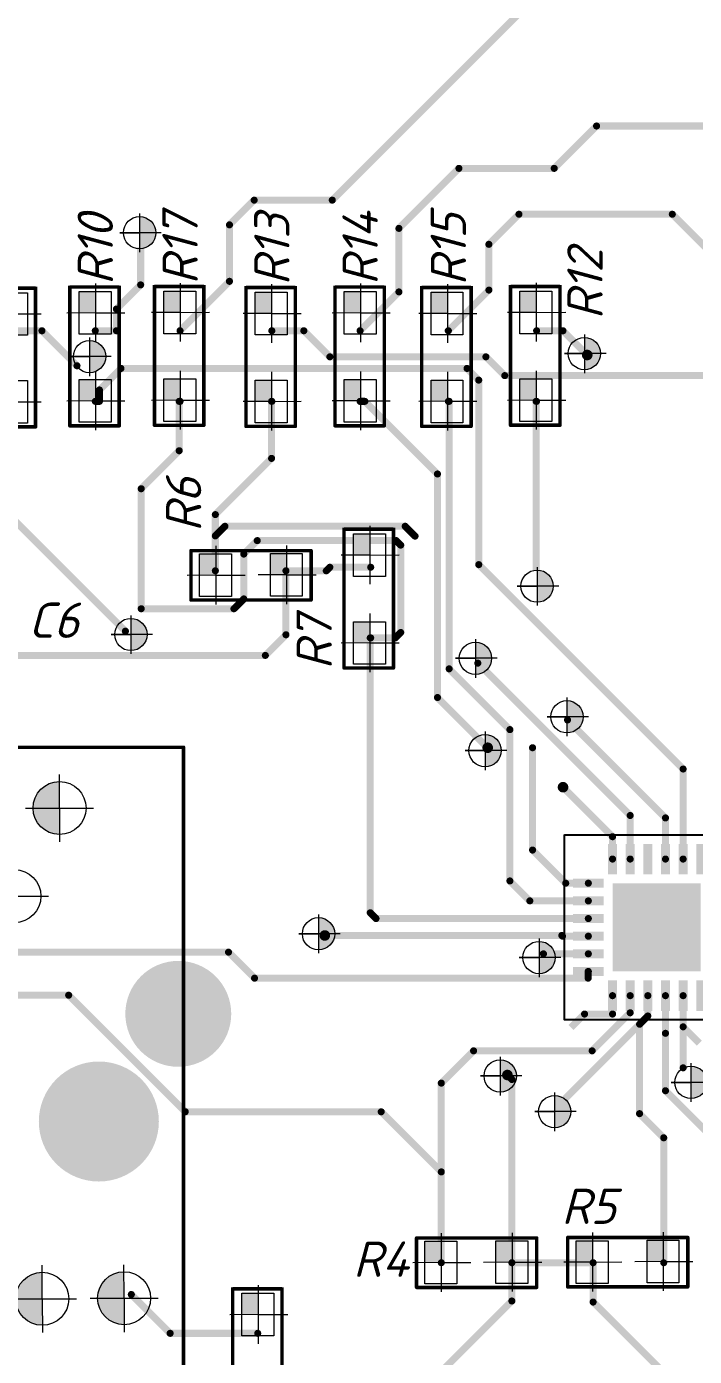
# Model space of a CAD drawing. Header units: millimetres. Extents: x 143 to 740, y 82 to 502.
# Drawn here: x 274.9 to 312.7, y 311 to 386.3 of the extents above; entities that cross this region are included whole.
import ezdxf

# ---------------------------------------------------------------- set-up
doc = ezdxf.new("R2010")
doc.units = ezdxf.units.MM
doc.header["$LTSCALE"] = 0.5
doc.layers.get('0').update_dxf_attribs({"lineweight": 60})
doc.layers.add('СПЛТОНК', color=7, linetype='Continuous', lineweight=20)
doc.styles.get("Standard").update_dxf_attribs({"font": 'isocpeui.ttf', "width": 0.9})

# ---------------------------------------------------------------- blocks, each defined once
blk = doc.blocks.new('CON__HR911105A_4')
at = {"lineweight": 0}
h = blk.add_hatch(color=256, dxfattribs=at)
h.dxf.hatch_style = 1
h.paths.add_polyline_path([(-0.715, 4.255, 0.414214), (0.035, 5.005), (-0.715, 5.005)])
h.paths.add_polyline_path([(-0.715, 5.005), (0.035, 5.005, 0.414214), (-0.715, 5.755)])
h = blk.add_hatch(color=256, dxfattribs=at)
h.dxf.hatch_style = 1
h.paths.add_polyline_path([(1.602, 4.27, 0.414214), (2.352, 5.02), (1.602, 5.02)])
h.paths.add_polyline_path([(1.602, 5.02), (2.352, 5.02, 0.414214), (1.602, 5.77)])
h = blk.add_hatch(color=256, dxfattribs=at)
h.dxf.hatch_style = 1
h.paths.add_polyline_path([(9.923, 4.241, 0.414214), (10.673, 4.991), (9.923, 4.991)])
h.paths.add_polyline_path([(9.923, 4.991), (10.673, 4.991, 0.414214), (9.923, 5.741)])
h = blk.add_hatch(color=256, dxfattribs=at)
h.dxf.hatch_style = 1
h.paths.add_polyline_path([(12.298, 4.241, 0.414214), (13.048, 4.991), (12.298, 4.991)])
h.paths.add_polyline_path([(12.298, 4.991), (13.048, 4.991, 0.414214), (12.298, 5.741)])
h = blk.add_hatch(color=256, dxfattribs=at)
h.dxf.hatch_style = 1
h.paths.add_polyline_path([(2.391, -7.133, 0.414214), (3.141, -6.383), (2.391, -6.383)])
h.paths.add_polyline_path([(2.391, -6.383), (3.141, -6.383, 0.414214), (2.391, -5.633)])
h = blk.add_hatch(color=256, dxfattribs=at)
h.dxf.hatch_style = 1
h.paths.add_polyline_path([(5.091, -7.149, 0.414214), (5.841, -6.399), (5.091, -6.399)])
h.paths.add_polyline_path([(5.091, -6.399), (5.841, -6.399, 0.414214), (5.091, -5.649)])
h = blk.add_hatch(color=256, dxfattribs=at)
h.dxf.hatch_style = 1
h.paths.add_polyline_path([(7.763, -7.133, 0.414214), (8.513, -6.383), (7.763, -6.383)])
h.paths.add_polyline_path([(7.763, -6.383), (8.513, -6.383, 0.414214), (7.763, -5.633)])
h = blk.add_hatch(color=256, dxfattribs=at)
h.dxf.hatch_style = 1
h.paths.add_polyline_path([(10.536, -7.133, 0.414214), (11.286, -6.383), (10.536, -6.383)])
h.paths.add_polyline_path([(10.536, -6.383), (11.286, -6.383, 0.414214), (10.536, -5.633)])
h = blk.add_hatch(color=256, dxfattribs=at)
h.dxf.hatch_style = 1
h.paths.add_polyline_path([(1.113, -9.63, 0.414214), (1.863, -8.88), (1.113, -8.88)])
h.paths.add_polyline_path([(1.113, -8.88), (1.863, -8.88, 0.414214), (1.113, -8.13)])
h = blk.add_hatch(color=256, dxfattribs=at)
h.dxf.hatch_style = 1
h.paths.add_polyline_path([(3.799, -9.63, 0.414214), (4.549, -8.88), (3.799, -8.88)])
h.paths.add_polyline_path([(3.799, -8.88), (4.549, -8.88, 0.414214), (3.799, -8.13)])
h = blk.add_hatch(color=256, dxfattribs=at)
h.dxf.hatch_style = 1
h.paths.add_polyline_path([(6.354, -9.63, 0.414214), (7.104, -8.88), (6.354, -8.88)])
h.paths.add_polyline_path([(6.354, -8.88), (7.104, -8.88, 0.414214), (6.354, -8.13)])
h = blk.add_hatch(color=256, dxfattribs=at)
h.dxf.hatch_style = 1
h.paths.add_polyline_path([(8.895, -9.63, 0.414214), (9.645, -8.88), (8.895, -8.88)])
h.paths.add_polyline_path([(8.895, -8.88), (9.645, -8.88, 0.414214), (8.895, -8.13)])
for p, q in [((-0.715, 5.005), (-0.718, 5.965)), ((1.602, 5.02), (1.6, 5.979)), ((9.923, 4.991), (9.921, 5.95)), ((12.298, 4.991), (12.296, 5.95)), ((0.246, 5.005), (-1.681, 5.005)), ((-0.715, 5.005), (-0.711, 4.058)), ((2.563, 5.02), (0.636, 5.02)), ((1.602, 5.02), (1.606, 4.072)), ((10.884, 4.991), (8.958, 4.991)), ((9.923, 4.991), (9.928, 4.043)), ((13.26, 4.991), (11.333, 4.991)), ((12.298, 4.991), (12.303, 4.043)), ((2.391, -6.383), (2.389, -5.423)), ((5.091, -6.399), (5.089, -5.44)), ((7.763, -6.383), (7.761, -5.423)), ((10.536, -6.383), (10.534, -5.423)), ((3.353, -6.383), (1.426, -6.383)), ((2.391, -6.383), (2.396, -7.331)), ((6.053, -6.399), (4.126, -6.399)), ((5.091, -6.399), (5.096, -7.347)), ((8.724, -6.383), (6.798, -6.383)), ((7.763, -6.383), (7.768, -7.331)), ((11.497, -6.383), (9.571, -6.383)), ((10.536, -6.383), (10.541, -7.331)), ((1.113, -8.88), (1.111, -7.92)), ((3.799, -8.88), (3.797, -7.92)), ((6.354, -8.88), (6.352, -7.92)), ((8.895, -8.88), (8.893, -7.92)), ((2.075, -8.88), (0.148, -8.88)), ((1.113, -8.88), (1.118, -9.827)), ((4.76, -8.88), (2.834, -8.88)), ((3.799, -8.88), (3.804, -9.827)), ((7.316, -8.88), (5.389, -8.88)), ((6.354, -8.88), (6.359, -9.827)), ((9.856, -8.88), (7.93, -8.88)), ((8.895, -8.88), (8.9, -9.827))]:
    blk.add_line(p, q, dxfattribs=at)
at = {"const_width": 0.1}
for points in [[(13.8, 10.9), (-2.4, 10.9)], [(-2.4, 10.9), (-2.4, -1)], [(13.8, 10.9), (13.8, -10.6)], [(-2.4, -1), (-2.4, -10.6)], [(13.8, -10.6), (-2.4, -10.6)]]:
    blk.add_lwpolyline(points, dxfattribs=at)
for points, const_width in [([(-2.425, 10.9, 1), (-2.375, 10.9, 1)], 0.05), ([(-2.425, 10.9, 1), (-2.375, 10.9, 1)], 0.05), ([(13.775, 10.9, 1), (13.825, 10.9, 1)], 0.05), ([(13.775, 10.9, 1), (13.825, 10.9, 1)], 0.05), ([(-0.85, 0, 1), (0.85, 0, 1)], 1.7), ([(10.58, 0, 1), (12.28, 0, 1)], 1.7), ([(-2.425, -1, 1), (-2.375, -1, 1)], 0.05), ([(-2.425, -1, 1), (-2.375, -1, 1)], 0.05), ([(-3, -3.05, 1), (-1.5, -3.05, 1)], 1.5), ([(-3, -3.05, 1), (-1.5, -3.05, 1)], 1.5), ([(-3, -3.05, 1), (-1.5, -3.05, 1)], 1.5), ([(12.93, -3.05, 1), (14.43, -3.05, 1)], 1.5), ([(12.93, -3.05, 1), (14.43, -3.05, 1)], 1.5), ([(12.93, -3.05, 1), (14.43, -3.05, 1)], 1.5), ([(-2.7, -3.05, 1), (-1.8, -3.05, 1)], 0.9), ([(13.23, -3.05, 1), (14.13, -3.05, 1)], 0.9), ([(-2.425, -10.6, 1), (-2.375, -10.6, 1)], 0.05), ([(-2.425, -10.6, 1), (-2.375, -10.6, 1)], 0.05), ([(13.775, -10.6, 1), (13.825, -10.6, 1)], 0.05), ([(13.775, -10.6, 1), (13.825, -10.6, 1)], 0.05)]:
    blk.add_lwpolyline(points, format="xyb", close=True, dxfattribs=dict(const_width=const_width))
at = {"lineweight": 0}
for centre in [(-0.715, 5.005), (1.602, 5.02), (9.923, 4.991), (12.298, 4.991), (2.391, -6.383), (5.091, -6.399), (7.763, -6.383), (10.536, -6.383), (1.113, -8.88), (3.799, -8.88), (6.354, -8.88), (8.895, -8.88)]:
    blk.add_circle(centre, 0.75, dxfattribs=at)
blk = doc.blocks.new('CH0805R_41')
at = {"lineweight": 0}
h = blk.add_hatch(color=256, dxfattribs=at)
h.dxf.hatch_style = 1
h.paths.add_polyline_path([(-0.991, 0.607), (-1.462, 0.607), (-1.462, 0.001), (-0.991, 0.003)])
h = blk.add_hatch(color=256, dxfattribs=at)
h.dxf.hatch_style = 1
h.paths.add_polyline_path([(1.017, 0.619), (0.546, 0.619), (0.546, 0.013), (1.017, 0.015)])
for p, q in [((-0.991, -0.826), (-0.991, 0.836)), ((1.017, -0.814), (1.017, 0.848)), ((-0.991, 0.003), (-1.808, -0.001)), ((-0.991, 0.003), (-0.163, 0.005)), ((1.017, 0.015), (0.2, 0.011)), ((1.017, 0.015), (1.845, 0.017))]:
    blk.add_line(p, q, dxfattribs=at)
at = {"const_width": 0.1}
for points in [[(-1.7, 0.7), (1.7, 0.7)], [(-1.7, -0.7), (-1.7, 0.7)], [(1.7, -0.7), (1.7, 0.7)], [(-1.7, -0.7), (1.7, -0.7)]]:
    blk.add_lwpolyline(points, dxfattribs=at)
at = {"const_width": 0.05}
for points in [[(-1.725, 0.7, 1), (-1.675, 0.7, 1)], [(-1.725, 0.7, 1), (-1.675, 0.7, 1)], [(1.675, 0.7, 1), (1.725, 0.7, 1)], [(1.675, 0.7, 1), (1.725, 0.7, 1)], [(-1.725, -0.7, 1), (-1.675, -0.7, 1)], [(-1.725, -0.7, 1), (-1.675, -0.7, 1)], [(1.675, -0.7, 1), (1.725, -0.7, 1)], [(1.675, -0.7, 1), (1.725, -0.7, 1)]]:
    blk.add_lwpolyline(points, format="xyb", close=True, dxfattribs=at)
at = {"lineweight": 0}
for points in [[(-1.462, -0.601), (-1.462, 0.607), (-0.556, 0.607), (-0.556, -0.601)], [(0.546, -0.589), (0.546, 0.619), (1.452, 0.619), (1.452, -0.589)]]:
    blk.add_lwpolyline(points, close=True, dxfattribs=at)
blk = doc.blocks.new('_QFN50P400X400X100_25N_____________49')
at = {"const_width": 0.05}
for points in [[(-2.615, 2.615), (-2.615, -2.615)], [(2.615, 2.615), (-2.615, 2.615)], [(2.615, 2.615), (2.615, -2.615)], [(2.615, -2.615), (-2.615, -2.615)]]:
    blk.add_lwpolyline(points, dxfattribs=at)
at = {"const_width": 0.025}
for points in [[(-2.628, 2.615, 1), (-2.603, 2.615, 1)], [(-2.628, 2.615, 1), (-2.603, 2.615, 1)], [(2.603, 2.615, 1), (2.628, 2.615, 1)], [(2.603, 2.615, 1), (2.628, 2.615, 1)], [(-2.628, -2.615, 1), (-2.603, -2.615, 1)], [(-2.628, -2.615, 1), (-2.603, -2.615, 1)], [(2.603, -2.615, 1), (2.628, -2.615, 1)], [(2.603, -2.615, 1), (2.628, -2.615, 1)]]:
    blk.add_lwpolyline(points, format="xyb", close=True, dxfattribs=at)
for points in [[(-1.12, 1.505), (-1.12, 2.365), (-1.38, 1.505), (-1.38, 2.365)], [(-0.62, 1.505), (-0.62, 2.365), (-0.88, 1.505), (-0.88, 2.365)], [(-0.12, 1.505), (-0.12, 2.365), (-0.38, 1.505), (-0.38, 2.365)], [(0.38, 1.505), (0.38, 2.365), (0.12, 1.505), (0.12, 2.365)], [(0.88, 1.505), (0.88, 2.365), (0.62, 1.505), (0.62, 2.365)], [(1.38, 1.505), (1.38, 2.365), (1.12, 1.505), (1.12, 2.365)], [(-2.365, 1.12), (-1.505, 1.12), (-2.365, 1.38), (-1.505, 1.38)], [(-1.25, -1.25), (1.25, -1.25), (-1.25, 1.25), (1.25, 1.25)], [(1.505, 1.12), (2.365, 1.12), (1.505, 1.38), (2.365, 1.38)], [(-2.365, 0.62), (-1.505, 0.62), (-2.365, 0.88), (-1.505, 0.88)], [(1.505, 0.62), (2.365, 0.62), (1.505, 0.88), (2.365, 0.88)], [(-2.365, 0.12), (-1.505, 0.12), (-2.365, 0.38), (-1.505, 0.38)], [(1.505, 0.12), (2.365, 0.12), (1.505, 0.38), (2.365, 0.38)], [(-2.365, -0.38), (-1.505, -0.38), (-2.365, -0.12), (-1.505, -0.12)], [(1.505, -0.38), (2.365, -0.38), (1.505, -0.12), (2.365, -0.12)], [(-2.365, -0.88), (-1.505, -0.88), (-2.365, -0.62), (-1.505, -0.62)], [(1.505, -0.88), (2.365, -0.88), (1.505, -0.62), (2.365, -0.62)], [(-2.365, -1.38), (-1.505, -1.38), (-2.365, -1.12), (-1.505, -1.12)], [(1.505, -1.38), (2.365, -1.38), (1.505, -1.12), (2.365, -1.12)], [(-1.12, -2.365), (-1.12, -1.505), (-1.38, -2.365), (-1.38, -1.505)], [(-0.62, -2.365), (-0.62, -1.505), (-0.88, -2.365), (-0.88, -1.505)], [(-0.12, -2.365), (-0.12, -1.505), (-0.38, -2.365), (-0.38, -1.505)], [(0.38, -2.365), (0.38, -1.505), (0.12, -2.365), (0.12, -1.505)], [(0.88, -2.365), (0.88, -1.505), (0.62, -2.365), (0.62, -1.505)], [(1.38, -2.365), (1.38, -1.505), (1.12, -2.365), (1.12, -1.505)]]:
    blk.add_solid(points)
blk = doc.blocks.new('CH0805R_23')
at = {"lineweight": 0}
h = blk.add_hatch(color=256, dxfattribs=at)
h.dxf.hatch_style = 1
h.paths.add_polyline_path([(-0.389, -0.036), (-0.389, 0.435), (-0.995, 0.435), (-0.992, -0.036)])
h = blk.add_hatch(color=256, dxfattribs=at)
h.dxf.hatch_style = 1
h.paths.add_polyline_path([(2.101, -0.036), (2.101, 0.435), (1.495, 0.435), (1.498, -0.036)])
for p, q in [((-0.992, -0.036), (-0.997, 0.782)), ((1.498, -0.036), (1.494, 0.782)), ((-1.822, -0.036), (-0.16, -0.036)), ((-0.992, -0.036), (-0.991, -0.863)), ((0.669, -0.036), (2.33, -0.036)), ((1.498, -0.036), (1.5, -0.863))]:
    blk.add_line(p, q, dxfattribs=at)
at = {"const_width": 0.1}
for points in [[(-1.7, 0.7), (2.273, 0.7)], [(-1.7, 0.7), (-1.7, -0.7)], [(2.231, 0.7), (2.231, -0.7)], [(-1.7, -0.7), (2.273, -0.7)]]:
    blk.add_lwpolyline(points, dxfattribs=at)
at = {"const_width": 0.05}
for points in [[(-1.725, 0.7, 1), (-1.675, 0.7, 1)], [(-1.725, 0.7, 1), (-1.675, 0.7, 1)], [(-1.725, -0.7, 1), (-1.675, -0.7, 1)], [(-1.725, -0.7, 1), (-1.675, -0.7, 1)]]:
    blk.add_lwpolyline(points, format="xyb", close=True, dxfattribs=at)
at = {"lineweight": 0}
for points in [[(-1.597, 0.435), (-0.389, 0.435), (-0.389, -0.47), (-1.597, -0.47)], [(0.893, 0.435), (2.101, 0.435), (2.101, -0.47), (0.893, -0.47)]]:
    blk.add_lwpolyline(points, close=True, dxfattribs=at)

msp = doc.modelspace()

# ---------------------------------------------------------------- hatches: boundary and pattern name
at = {"lineweight": 0}
h = msp.add_hatch(color=256, dxfattribs=at)
h.dxf.hatch_style = 1
h.paths.add_polyline_path([(281.265, 375.567), (281.265, 374.652), (282.18, 374.652, 0.414214)])
h.paths.add_polyline_path([(282.18, 374.652), (281.265, 374.652), (281.265, 373.737, 0.414214)])
h = msp.add_hatch(color=256, dxfattribs=at)
h.dxf.hatch_style = 1
h.paths.add_polyline_path([(278.43, 368.55), (278.43, 367.635), (279.345, 367.635, 0.414214)])
h.paths.add_polyline_path([(279.345, 367.635), (278.43, 367.635), (278.43, 366.72, 0.414214)])
h = msp.add_hatch(color=256, dxfattribs=at)
h.dxf.hatch_style = 1
h.paths.add_polyline_path([(306.461, 368.721), (306.461, 367.806), (307.376, 367.806, 0.414214)])
h.paths.add_polyline_path([(307.376, 367.806), (306.461, 367.806), (306.461, 366.891, 0.414214)])
h = msp.add_hatch(color=256, dxfattribs=at)
h.dxf.hatch_style = 1
h.paths.add_polyline_path([(303.781, 355.544), (303.781, 354.629), (304.696, 354.629, 0.414214)])
h.paths.add_polyline_path([(304.696, 354.629), (303.781, 354.629), (303.781, 353.714, 0.414214)])
h = msp.add_hatch(color=256, dxfattribs=at)
h.dxf.hatch_style = 1
h.paths.add_polyline_path([(280.771, 352.806), (280.771, 351.891), (281.686, 351.891, 0.414214)])
h.paths.add_polyline_path([(281.686, 351.891), (280.771, 351.891), (280.771, 350.976, 0.414214)])
h = msp.add_hatch(color=256, dxfattribs=at)
h.dxf.hatch_style = 1
h.paths.add_polyline_path([(300.291, 351.457), (300.291, 350.542), (301.206, 350.542, 0.414214)])
h.paths.add_polyline_path([(301.206, 350.542), (300.291, 350.542), (300.291, 349.627, 0.414214)])
h = msp.add_hatch(color=256, dxfattribs=at)
h.dxf.hatch_style = 1
h.paths.add_polyline_path([(305.474, 348.143), (305.474, 347.228), (306.389, 347.228, 0.414214)])
h.paths.add_polyline_path([(306.389, 347.228), (305.474, 347.228), (305.474, 346.313, 0.414214)])
h = msp.add_hatch(color=256, dxfattribs=at)
h.dxf.hatch_style = 1
h.paths.add_polyline_path([(300.835, 346.227), (300.835, 345.312), (301.75, 345.312, 0.414214)])
h.paths.add_polyline_path([(301.75, 345.312), (300.835, 345.312), (300.835, 344.397, 0.414214)])
h = msp.add_hatch(color=256, dxfattribs=at)
h.dxf.hatch_style = 1
h.paths.add_polyline_path([(291.401, 335.85), (291.401, 334.936), (292.316, 334.936, 0.414214)])
h.paths.add_polyline_path([(292.316, 334.936), (291.401, 334.936), (291.401, 334.021, 0.414214)])
h = msp.add_hatch(color=256, dxfattribs=at)
h.dxf.hatch_style = 1
h.paths.add_polyline_path([(303.893, 334.504), (303.893, 333.589), (304.808, 333.589, 0.414214)])
h.paths.add_polyline_path([(304.808, 333.589), (303.893, 333.589), (303.893, 332.674, 0.414214)])
h = msp.add_hatch(color=256, dxfattribs=at)
h.dxf.hatch_style = 1
h.paths.add_polyline_path([(301.692, 327.794), (301.692, 326.879), (302.607, 326.879, 0.414214)])
h.paths.add_polyline_path([(302.607, 326.879), (301.692, 326.879), (301.692, 325.964, 0.414214)])
h = msp.add_hatch(color=256, dxfattribs=at)
h.dxf.hatch_style = 1
h.paths.add_polyline_path([(312.5, 327.431), (312.5, 326.516), (313.415, 326.516, 0.414214)])
h.paths.add_polyline_path([(313.415, 326.516), (312.5, 326.516), (312.5, 325.601, 0.414214)])
h = msp.add_hatch(color=256, dxfattribs=at)
h.dxf.hatch_style = 1
h.paths.add_polyline_path([(304.776, 325.774), (304.776, 324.859), (305.691, 324.859, 0.414214)])
h.paths.add_polyline_path([(305.691, 324.859), (304.776, 324.859), (304.776, 323.944, 0.414214)])

# ---------------------------------------------------------------- linework, layer by layer
at = {"const_width": 0.4}
for points in [[(292.179, 376.499), (311.378, 395.699)], [(304.751, 378.299), (307.151, 380.699)], [(307.151, 380.699), (318.905, 380.699)], [(295.955, 374.899), (299.355, 378.299)], [(299.355, 378.299), (304.751, 378.299)], [(286.355, 375.099), (287.755, 376.499)], [(287.755, 376.499), (292.179, 376.499)], [(286.355, 371.899), (286.355, 375.099)], [(301.052, 373.996), (302.755, 375.699)], [(302.755, 375.699), (311.442, 375.699)], [(311.442, 375.699), (314.442, 372.699)], [(295.955, 371.299), (295.955, 374.899)], [(281.324, 371.699), (281.324, 373.821)], [(301.052, 371.403), (301.052, 373.996)], [(279.952, 370.328), (281.324, 371.699)], [(283.555, 369.099), (286.355, 371.899)], [(293.755, 369.099), (295.955, 371.299)], [(298.748, 369.099), (301.052, 371.403)], [(279.952, 369.099), (279.952, 370.328)], [(273.755, 369.099), (275.733, 369.099)], [(275.733, 369.099), (277.717, 367.115)], [(278.755, 369.099), (279.952, 369.099)], [(288.755, 369.099), (290.567, 369.099)], [(290.567, 369.099), (292.043, 367.623)], [(298.748, 369.099), (298.755, 369.099)], [(303.755, 369.099), (305.248, 369.099)], [(305.248, 369.099), (306.622, 367.725)], [(292.043, 367.623), (300.882, 367.623)], [(300.882, 367.623), (301.949, 366.557)], [(278.987, 365.744), (280.206, 366.963)], [(280.206, 366.963), (299.815, 366.963)], [(299.815, 366.963), (300.476, 366.303)], [(300.476, 355.848), (300.476, 366.303)], [(301.949, 366.557), (313.214, 366.557)], [(278.987, 365.099), (278.987, 365.744)], [(278.755, 365.099), (278.987, 365.099)], [(283.508, 362.301), (283.508, 365.099)], [(283.508, 365.099), (283.555, 365.099)], [(288.741, 361.868), (288.741, 365.099)], [(288.741, 365.099), (288.755, 365.099)], [(293.755, 365.099), (294.024, 365.099)], [(294.024, 365.099), (298.139, 360.985)], [(298.755, 365.099), (298.799, 365.099)], [(298.799, 349.945), (298.799, 365.099)], [(303.727, 355.527), (303.727, 365.099)], [(303.727, 365.099), (303.755, 365.099)], [(281.355, 360.148), (283.508, 362.301)], [(285.555, 358.683), (288.741, 361.868)], [(298.139, 348.319), (298.139, 360.985)], [(281.355, 353.349), (281.355, 360.148)], [(273.755, 358.784), (280.46, 352.079)], [(285.555, 357.478), (285.555, 358.683)], [(285.555, 357.478), (286.099, 358.022)], [(286.099, 358.022), (296.31, 358.022)], [(296.31, 358.022), (296.869, 357.463)], [(285.555, 355.499), (285.555, 357.478)], [(287.166, 356.447), (287.928, 357.209)], [(287.928, 357.209), (295.802, 357.209)], [(295.802, 357.209), (296.056, 356.955)], [(296.056, 352.004), (296.056, 356.955)], [(287.166, 353.907), (287.166, 356.447)], [(289.555, 351.875), (289.555, 355.499)], [(289.555, 355.499), (291.84, 355.499)], [(291.84, 355.499), (292.04, 355.699)], [(292.04, 355.699), (294.355, 355.699)], [(300.476, 355.848), (312.055, 344.269)], [(286.607, 353.349), (287.166, 353.907)], [(281.355, 353.349), (286.607, 353.349)], [(288.387, 350.707), (289.555, 351.875)], [(294.329, 336.127), (294.329, 351.699)], [(294.329, 351.699), (294.355, 351.699)], [(294.355, 351.699), (295.751, 351.699)], [(295.751, 351.699), (296.056, 352.004)], [(269.616, 350.707), (288.387, 350.707)], [(300.425, 350.269), (309.055, 341.638)], [(298.799, 349.945), (302.242, 346.502)], [(298.139, 348.319), (300.984, 345.475)], [(302.242, 337.929), (302.242, 346.502)], [(305.505, 347.049), (311.055, 341.499)], [(303.524, 339.679), (303.524, 345.475)], [(312.055, 339.169), (312.055, 344.269)], [(305.251, 343.239), (308.055, 340.435)], [(309.055, 339.169), (309.055, 341.638)], [(311.055, 339.169), (311.055, 341.499)], [(308.055, 339.169), (308.055, 340.435)], [(303.524, 339.679), (305.403, 337.799)], [(302.242, 337.929), (303.371, 336.799)], [(305.403, 337.799), (306.685, 337.799)], [(303.371, 336.799), (306.685, 336.799)], [(294.329, 336.127), (294.657, 335.799)], [(294.657, 335.799), (306.685, 335.799)], [(291.756, 334.839), (305.182, 334.839)], [(305.182, 334.839), (305.221, 334.799)], [(305.221, 334.799), (306.685, 334.799)], [(267.811, 333.892), (286.302, 333.892)], [(286.302, 333.892), (287.776, 332.419)], [(304.032, 333.689), (304.142, 333.799)], [(304.142, 333.799), (306.685, 333.799)], [(287.776, 332.419), (306.673, 332.419)], [(306.673, 332.419), (306.673, 332.799)], [(306.673, 332.799), (306.685, 332.799)], [(264.001, 331.454), (277.246, 331.454)], [(277.246, 331.454), (283.85, 324.85)], [(308.055, 330.387), (308.055, 331.429)], [(309.055, 330.46), (309.055, 331.429)], [(310.055, 330.278), (310.055, 331.429)], [(311.055, 329.296), (311.055, 331.429)], [(312.055, 329.664), (312.055, 331.429)], [(305.135, 325.358), (309.587, 329.81)], [(305.708, 329.625), (306.47, 330.387)], [(306.47, 330.387), (308.055, 330.387)], [(306.9, 328.304), (309.055, 330.46)], [(309.587, 329.81), (310.055, 330.278)], [(309.587, 324.745), (309.587, 329.81)], [(311.055, 326.042), (311.055, 329.296)], [(312.055, 327.342), (312.055, 329.664)], [(312.055, 329.664), (312.98, 328.739)], [(298.355, 326.475), (300.184, 328.304)], [(300.184, 328.304), (306.9, 328.304)], [(302.101, 326.933), (302.355, 326.679)], [(298.355, 321.446), (298.355, 326.475)], [(302.355, 316.299), (302.355, 326.679)], [(311.055, 326.042), (315.555, 321.542)], [(283.85, 324.85), (294.952, 324.85)], [(294.952, 324.85), (298.355, 321.446)], [(309.587, 324.745), (310.955, 323.377)], [(310.955, 316.299), (310.955, 323.377)], [(298.355, 316.299), (298.355, 321.446)], [(302.355, 314.131), (302.355, 316.299)], [(302.355, 316.299), (306.955, 316.299)], [(306.955, 314.07), (306.955, 316.299)], [(280.795, 314.499), (282.995, 312.299)], [(296.524, 308.299), (302.355, 314.131)], [(306.955, 314.07), (310.755, 310.27)], [(282.995, 312.299), (287.955, 312.299)]]:
    msp.add_lwpolyline(points, dxfattribs=at)
for points, const_width in [([(307.051, 380.699, 1), (307.251, 380.699, 1)], 0.2), ([(307.051, 380.699, 1), (307.251, 380.699, 1)], 0.2), ([(299.255, 378.299, 1), (299.455, 378.299, 1)], 0.2), ([(299.255, 378.299, 1), (299.455, 378.299, 1)], 0.2), ([(304.651, 378.299, 1), (304.851, 378.299, 1)], 0.2), ([(304.651, 378.299, 1), (304.851, 378.299, 1)], 0.2), ([(287.655, 376.499, 1), (287.855, 376.499, 1)], 0.2), ([(287.655, 376.499, 1), (287.855, 376.499, 1)], 0.2), ([(292.079, 376.499, 1), (292.279, 376.499, 1)], 0.2), ([(292.079, 376.499, 1), (292.279, 376.499, 1)], 0.2), ([(286.255, 375.099, 1), (286.455, 375.099, 1)], 0.2), ([(286.255, 375.099, 1), (286.455, 375.099, 1)], 0.2), ([(302.655, 375.699, 1), (302.855, 375.699, 1)], 0.2), ([(302.655, 375.699, 1), (302.855, 375.699, 1)], 0.2), ([(311.342, 375.699, 1), (311.542, 375.699, 1)], 0.2), ([(311.342, 375.699, 1), (311.542, 375.699, 1)], 0.2), ([(295.855, 374.899, 1), (296.055, 374.899, 1)], 0.2), ([(295.855, 374.899, 1), (296.055, 374.899, 1)], 0.2), ([(300.952, 373.996, 1), (301.152, 373.996, 1)], 0.2), ([(300.952, 373.996, 1), (301.152, 373.996, 1)], 0.2), ([(281.224, 371.699, 1), (281.424, 371.699, 1)], 0.2), ([(281.224, 371.699, 1), (281.424, 371.699, 1)], 0.2), ([(286.255, 371.899, 1), (286.455, 371.899, 1)], 0.2), ([(286.255, 371.899, 1), (286.455, 371.899, 1)], 0.2), ([(295.855, 371.299, 1), (296.055, 371.299, 1)], 0.2), ([(295.855, 371.299, 1), (296.055, 371.299, 1)], 0.2), ([(300.952, 371.403, 1), (301.152, 371.403, 1)], 0.2), ([(300.952, 371.403, 1), (301.152, 371.403, 1)], 0.2), ([(279.852, 370.328, 1), (280.052, 370.328, 1)], 0.2), ([(279.852, 370.328, 1), (280.052, 370.328, 1)], 0.2), ([(275.633, 369.099, 1), (275.833, 369.099, 1)], 0.2), ([(275.633, 369.099, 1), (275.833, 369.099, 1)], 0.2), ([(278.655, 369.099, 1), (278.855, 369.099, 1)], 0.2), ([(279.852, 369.099, 1), (280.052, 369.099, 1)], 0.2), ([(279.852, 369.099, 1), (280.052, 369.099, 1)], 0.2), ([(283.455, 369.099, 1), (283.655, 369.099, 1)], 0.2), ([(288.655, 369.099, 1), (288.855, 369.099, 1)], 0.2), ([(290.467, 369.099, 1), (290.667, 369.099, 1)], 0.2), ([(290.467, 369.099, 1), (290.667, 369.099, 1)], 0.2), ([(293.655, 369.099, 1), (293.855, 369.099, 1)], 0.2), ([(298.648, 369.099, 1), (298.848, 369.099, 1)], 0.2), ([(298.648, 369.099, 1), (298.848, 369.099, 1)], 0.2), ([(298.655, 369.099, 1), (298.855, 369.099, 1)], 0.2), ([(303.655, 369.099, 1), (303.855, 369.099, 1)], 0.2), ([(305.148, 369.099, 1), (305.348, 369.099, 1)], 0.2), ([(305.148, 369.099, 1), (305.348, 369.099, 1)], 0.2), ([(291.943, 367.623, 1), (292.143, 367.623, 1)], 0.2), ([(291.943, 367.623, 1), (292.143, 367.623, 1)], 0.2), ([(300.782, 367.623, 1), (300.982, 367.623, 1)], 0.2), ([(300.782, 367.623, 1), (300.982, 367.623, 1)], 0.2), ([(306.472, 367.725, 1), (306.772, 367.725, 1)], 0.3), ([(306.522, 367.725, 1), (306.722, 367.725, 1)], 0.2), ([(277.617, 367.115, 1), (277.817, 367.115, 1)], 0.2), ([(280.106, 366.963, 1), (280.306, 366.963, 1)], 0.2), ([(280.106, 366.963, 1), (280.306, 366.963, 1)], 0.2), ([(299.715, 366.963, 1), (299.915, 366.963, 1)], 0.2), ([(299.715, 366.963, 1), (299.915, 366.963, 1)], 0.2), ([(300.376, 366.303, 1), (300.576, 366.303, 1)], 0.2), ([(300.376, 366.303, 1), (300.576, 366.303, 1)], 0.2), ([(301.849, 366.557, 1), (302.049, 366.557, 1)], 0.2), ([(301.849, 366.557, 1), (302.049, 366.557, 1)], 0.2), ([(278.887, 365.744, 1), (279.087, 365.744, 1)], 0.2), ([(278.887, 365.744, 1), (279.087, 365.744, 1)], 0.2), ([(278.655, 365.099, 1), (278.855, 365.099, 1)], 0.2), ([(278.887, 365.099, 1), (279.087, 365.099, 1)], 0.2), ([(278.887, 365.099, 1), (279.087, 365.099, 1)], 0.2), ([(283.408, 365.099, 1), (283.608, 365.099, 1)], 0.2), ([(283.408, 365.099, 1), (283.608, 365.099, 1)], 0.2), ([(283.455, 365.099, 1), (283.655, 365.099, 1)], 0.2), ([(288.641, 365.099, 1), (288.841, 365.099, 1)], 0.2), ([(288.641, 365.099, 1), (288.841, 365.099, 1)], 0.2), ([(288.655, 365.099, 1), (288.855, 365.099, 1)], 0.2), ([(293.655, 365.099, 1), (293.855, 365.099, 1)], 0.2), ([(293.924, 365.099, 1), (294.124, 365.099, 1)], 0.2), ([(293.924, 365.099, 1), (294.124, 365.099, 1)], 0.2), ([(298.655, 365.099, 1), (298.855, 365.099, 1)], 0.2), ([(298.699, 365.099, 1), (298.899, 365.099, 1)], 0.2), ([(298.699, 365.099, 1), (298.899, 365.099, 1)], 0.2), ([(303.627, 365.099, 1), (303.827, 365.099, 1)], 0.2), ([(303.627, 365.099, 1), (303.827, 365.099, 1)], 0.2), ([(303.655, 365.099, 1), (303.855, 365.099, 1)], 0.2), ([(283.408, 362.301, 1), (283.608, 362.301, 1)], 0.2), ([(283.408, 362.301, 1), (283.608, 362.301, 1)], 0.2), ([(288.641, 361.868, 1), (288.841, 361.868, 1)], 0.2), ([(288.641, 361.868, 1), (288.841, 361.868, 1)], 0.2), ([(298.039, 360.985, 1), (298.239, 360.985, 1)], 0.2), ([(298.039, 360.985, 1), (298.239, 360.985, 1)], 0.2), ([(281.255, 360.148, 1), (281.455, 360.148, 1)], 0.2), ([(281.255, 360.148, 1), (281.455, 360.148, 1)], 0.2), ([(285.455, 358.683, 1), (285.655, 358.683, 1)], 0.2), ([(285.455, 358.683, 1), (285.655, 358.683, 1)], 0.2), ([(285.999, 358.022, 1), (286.199, 358.022, 1)], 0.2), ([(285.999, 358.022, 1), (286.199, 358.022, 1)], 0.2), ([(296.21, 358.022, 1), (296.41, 358.022, 1)], 0.2), ([(296.21, 358.022, 1), (296.41, 358.022, 1)], 0.2), ([(285.455, 357.478, 1), (285.655, 357.478, 1)], 0.2), ([(285.455, 357.478, 1), (285.655, 357.478, 1)], 0.2), ([(285.455, 357.478, 1), (285.655, 357.478, 1)], 0.2), ([(287.828, 357.209, 1), (288.028, 357.209, 1)], 0.2), ([(287.828, 357.209, 1), (288.028, 357.209, 1)], 0.2), ([(295.702, 357.209, 1), (295.902, 357.209, 1)], 0.2), ([(295.702, 357.209, 1), (295.902, 357.209, 1)], 0.2), ([(295.956, 356.955, 1), (296.156, 356.955, 1)], 0.2), ([(295.956, 356.955, 1), (296.156, 356.955, 1)], 0.2), ([(296.769, 357.463, 1), (296.969, 357.463, 1)], 0.2), ([(296.769, 357.463, 1), (296.969, 357.463, 1)], 0.2), ([(287.066, 356.447, 1), (287.266, 356.447, 1)], 0.2), ([(287.066, 356.447, 1), (287.266, 356.447, 1)], 0.2), ([(285.455, 355.499, 1), (285.655, 355.499, 1)], 0.2), ([(289.455, 355.499, 1), (289.655, 355.499, 1)], 0.2), ([(289.455, 355.499, 1), (289.655, 355.499, 1)], 0.2), ([(291.74, 355.499, 1), (291.94, 355.499, 1)], 0.2), ([(291.74, 355.499, 1), (291.94, 355.499, 1)], 0.2), ([(291.94, 355.699, 1), (292.14, 355.699, 1)], 0.2), ([(291.94, 355.699, 1), (292.14, 355.699, 1)], 0.2), ([(294.255, 355.699, 1), (294.455, 355.699, 1)], 0.2), ([(300.376, 355.848, 1), (300.576, 355.848, 1)], 0.2), ([(300.376, 355.848, 1), (300.576, 355.848, 1)], 0.2), ([(287.066, 353.907, 1), (287.266, 353.907, 1)], 0.2), ([(287.066, 353.907, 1), (287.266, 353.907, 1)], 0.2), ([(281.255, 353.349, 1), (281.455, 353.349, 1)], 0.2), ([(281.255, 353.349, 1), (281.455, 353.349, 1)], 0.2), ([(286.507, 353.349, 1), (286.707, 353.349, 1)], 0.2), ([(286.507, 353.349, 1), (286.707, 353.349, 1)], 0.2), ([(280.36, 352.079, 1), (280.56, 352.079, 1)], 0.2), ([(289.455, 351.875, 1), (289.655, 351.875, 1)], 0.2), ([(289.455, 351.875, 1), (289.655, 351.875, 1)], 0.2), ([(294.229, 351.699, 1), (294.429, 351.699, 1)], 0.2), ([(294.229, 351.699, 1), (294.429, 351.699, 1)], 0.2), ([(294.255, 351.699, 1), (294.455, 351.699, 1)], 0.2), ([(294.255, 351.699, 1), (294.455, 351.699, 1)], 0.2), ([(295.651, 351.699, 1), (295.851, 351.699, 1)], 0.2), ([(295.651, 351.699, 1), (295.851, 351.699, 1)], 0.2), ([(295.956, 352.004, 1), (296.156, 352.004, 1)], 0.2), ([(295.956, 352.004, 1), (296.156, 352.004, 1)], 0.2), ([(288.287, 350.707, 1), (288.487, 350.707, 1)], 0.2), ([(288.287, 350.707, 1), (288.487, 350.707, 1)], 0.2), ([(300.325, 350.269, 1), (300.525, 350.269, 1)], 0.2), ([(300.325, 350.269, 1), (300.525, 350.269, 1)], 0.2), ([(298.699, 349.945, 1), (298.899, 349.945, 1)], 0.2), ([(298.699, 349.945, 1), (298.899, 349.945, 1)], 0.2), ([(298.039, 348.319, 1), (298.239, 348.319, 1)], 0.2), ([(298.039, 348.319, 1), (298.239, 348.319, 1)], 0.2), ([(302.142, 346.502, 1), (302.342, 346.502, 1)], 0.2), ([(302.142, 346.502, 1), (302.342, 346.502, 1)], 0.2), ([(305.405, 347.049, 1), (305.605, 347.049, 1)], 0.2), ([(300.834, 345.475, 1), (301.134, 345.475, 1)], 0.3), ([(300.884, 345.475, 1), (301.084, 345.475, 1)], 0.2), ([(303.424, 345.475, 1), (303.624, 345.475, 1)], 0.2), ([(311.955, 344.269, 1), (312.155, 344.269, 1)], 0.2), ([(311.955, 344.269, 1), (312.155, 344.269, 1)], 0.2), ([(305.101, 343.239, 1), (305.401, 343.239, 1)], 0.3), ([(305.151, 343.239, 1), (305.351, 343.239, 1)], 0.2), ([(308.955, 341.638, 1), (309.155, 341.638, 1)], 0.2), ([(308.955, 341.638, 1), (309.155, 341.638, 1)], 0.2), ([(310.955, 341.499, 1), (311.155, 341.499, 1)], 0.2), ([(310.955, 341.499, 1), (311.155, 341.499, 1)], 0.2), ([(307.955, 340.435, 1), (308.155, 340.435, 1)], 0.2), ([(307.955, 340.435, 1), (308.155, 340.435, 1)], 0.2), ([(303.424, 339.679, 1), (303.624, 339.679, 1)], 0.2), ([(303.424, 339.679, 1), (303.624, 339.679, 1)], 0.2), ([(307.955, 339.169, 1), (308.155, 339.169, 1)], 0.2), ([(308.955, 339.169, 1), (309.155, 339.169, 1)], 0.2), ([(310.955, 339.169, 1), (311.155, 339.169, 1)], 0.2), ([(311.955, 339.169, 1), (312.155, 339.169, 1)], 0.2), ([(302.142, 337.929, 1), (302.342, 337.929, 1)], 0.2), ([(302.142, 337.929, 1), (302.342, 337.929, 1)], 0.2), ([(305.303, 337.799, 1), (305.503, 337.799, 1)], 0.2), ([(305.303, 337.799, 1), (305.503, 337.799, 1)], 0.2), ([(306.585, 337.799, 1), (306.785, 337.799, 1)], 0.2), ([(303.271, 336.799, 1), (303.471, 336.799, 1)], 0.2), ([(303.271, 336.799, 1), (303.471, 336.799, 1)], 0.2), ([(306.585, 336.799, 1), (306.785, 336.799, 1)], 0.2), ([(294.229, 336.127, 1), (294.429, 336.127, 1)], 0.2), ([(294.229, 336.127, 1), (294.429, 336.127, 1)], 0.2), ([(294.557, 335.799, 1), (294.757, 335.799, 1)], 0.2), ([(294.557, 335.799, 1), (294.757, 335.799, 1)], 0.2), ([(306.585, 335.799, 1), (306.785, 335.799, 1)], 0.2), ([(291.606, 334.839, 1), (291.906, 334.839, 1)], 0.3), ([(291.656, 334.839, 1), (291.856, 334.839, 1)], 0.2), ([(305.082, 334.839, 1), (305.282, 334.839, 1)], 0.2), ([(305.082, 334.839, 1), (305.282, 334.839, 1)], 0.2), ([(305.121, 334.799, 1), (305.321, 334.799, 1)], 0.2), ([(305.121, 334.799, 1), (305.321, 334.799, 1)], 0.2), ([(306.585, 334.799, 1), (306.785, 334.799, 1)], 0.2), ([(286.202, 333.892, 1), (286.402, 333.892, 1)], 0.2), ([(286.202, 333.892, 1), (286.402, 333.892, 1)], 0.2), ([(304.042, 333.799, 1), (304.242, 333.799, 1)], 0.2), ([(304.042, 333.799, 1), (304.242, 333.799, 1)], 0.2), ([(306.585, 333.799, 1), (306.785, 333.799, 1)], 0.2), ([(287.676, 332.419, 1), (287.876, 332.419, 1)], 0.2), ([(287.676, 332.419, 1), (287.876, 332.419, 1)], 0.2), ([(306.573, 332.799, 1), (306.773, 332.799, 1)], 0.2), ([(306.573, 332.799, 1), (306.773, 332.799, 1)], 0.2), ([(306.573, 332.419, 1), (306.773, 332.419, 1)], 0.2), ([(306.573, 332.419, 1), (306.773, 332.419, 1)], 0.2), ([(306.585, 332.799, 1), (306.785, 332.799, 1)], 0.2), ([(277.146, 331.454, 1), (277.346, 331.454, 1)], 0.2), ([(277.146, 331.454, 1), (277.346, 331.454, 1)], 0.2), ([(307.955, 331.429, 1), (308.155, 331.429, 1)], 0.2), ([(308.955, 331.429, 1), (309.155, 331.429, 1)], 0.2), ([(309.955, 331.429, 1), (310.155, 331.429, 1)], 0.2), ([(310.955, 331.429, 1), (311.155, 331.429, 1)], 0.2), ([(311.955, 331.429, 1), (312.155, 331.429, 1)], 0.2), ([(306.37, 330.387, 1), (306.57, 330.387, 1)], 0.2), ([(306.37, 330.387, 1), (306.57, 330.387, 1)], 0.2), ([(307.955, 330.387, 1), (308.155, 330.387, 1)], 0.2), ([(307.955, 330.387, 1), (308.155, 330.387, 1)], 0.2), ([(308.955, 330.46, 1), (309.155, 330.46, 1)], 0.2), ([(308.955, 330.46, 1), (309.155, 330.46, 1)], 0.2), ([(309.487, 329.81, 1), (309.687, 329.81, 1)], 0.2), ([(309.487, 329.81, 1), (309.687, 329.81, 1)], 0.2), ([(309.487, 329.81, 1), (309.687, 329.81, 1)], 0.2), ([(309.955, 330.278, 1), (310.155, 330.278, 1)], 0.2), ([(309.955, 330.278, 1), (310.155, 330.278, 1)], 0.2), ([(310.955, 329.296, 1), (311.155, 329.296, 1)], 0.2), ([(310.955, 329.296, 1), (311.155, 329.296, 1)], 0.2), ([(310.955, 329.296, 1), (311.155, 329.296, 1)], 0.2), ([(311.955, 329.664, 1), (312.155, 329.664, 1)], 0.2), ([(311.955, 329.664, 1), (312.155, 329.664, 1)], 0.2), ([(311.955, 329.664, 1), (312.155, 329.664, 1)], 0.2), ([(300.084, 328.304, 1), (300.284, 328.304, 1)], 0.2), ([(300.084, 328.304, 1), (300.284, 328.304, 1)], 0.2), ([(306.8, 328.304, 1), (307, 328.304, 1)], 0.2), ([(306.8, 328.304, 1), (307, 328.304, 1)], 0.2), ([(301.951, 326.933, 1), (302.251, 326.933, 1)], 0.3), ([(302.001, 326.933, 1), (302.201, 326.933, 1)], 0.2), ([(311.955, 327.342, 1), (312.155, 327.342, 1)], 0.2), ([(311.955, 327.342, 1), (312.155, 327.342, 1)], 0.2), ([(298.255, 326.475, 1), (298.455, 326.475, 1)], 0.2), ([(298.255, 326.475, 1), (298.455, 326.475, 1)], 0.2), ([(302.255, 326.679, 1), (302.455, 326.679, 1)], 0.2), ([(302.255, 326.679, 1), (302.455, 326.679, 1)], 0.2), ([(310.955, 326.042, 1), (311.155, 326.042, 1)], 0.2), ([(310.955, 326.042, 1), (311.155, 326.042, 1)], 0.2), ([(283.75, 324.85, 1), (283.95, 324.85, 1)], 0.2), ([(283.75, 324.85, 1), (283.95, 324.85, 1)], 0.2), ([(294.852, 324.85, 1), (295.052, 324.85, 1)], 0.2), ([(294.852, 324.85, 1), (295.052, 324.85, 1)], 0.2), ([(309.487, 324.745, 1), (309.687, 324.745, 1)], 0.2), ([(309.487, 324.745, 1), (309.687, 324.745, 1)], 0.2), ([(310.855, 323.377, 1), (311.055, 323.377, 1)], 0.2), ([(310.855, 323.377, 1), (311.055, 323.377, 1)], 0.2), ([(298.255, 321.446, 1), (298.455, 321.446, 1)], 0.2), ([(298.255, 321.446, 1), (298.455, 321.446, 1)], 0.2), ([(298.255, 321.446, 1), (298.455, 321.446, 1)], 0.2), ([(298.255, 316.299, 1), (298.455, 316.299, 1)], 0.2), ([(302.255, 316.299, 1), (302.455, 316.299, 1)], 0.2), ([(302.255, 316.299, 1), (302.455, 316.299, 1)], 0.2), ([(302.255, 316.299, 1), (302.455, 316.299, 1)], 0.2), ([(306.855, 316.299, 1), (307.055, 316.299, 1)], 0.2), ([(306.855, 316.299, 1), (307.055, 316.299, 1)], 0.2), ([(310.855, 316.299, 1), (311.055, 316.299, 1)], 0.2), ([(280.695, 314.499, 1), (280.895, 314.499, 1)], 0.2), ([(302.255, 314.131, 1), (302.455, 314.131, 1)], 0.2), ([(302.255, 314.131, 1), (302.455, 314.131, 1)], 0.2), ([(306.855, 314.07, 1), (307.055, 314.07, 1)], 0.2), ([(306.855, 314.07, 1), (307.055, 314.07, 1)], 0.2), ([(282.895, 312.299, 1), (283.095, 312.299, 1)], 0.2), ([(282.895, 312.299, 1), (283.095, 312.299, 1)], 0.2), ([(287.855, 312.299, 1), (288.055, 312.299, 1)], 0.2)]:
    msp.add_lwpolyline(points, format="xyb", close=True, dxfattribs=dict(const_width=const_width))
at = {"lineweight": 0}
for centre in [(281.265, 374.652), (278.43, 367.635), (306.461, 367.806), (303.781, 354.629), (280.771, 351.891), (300.291, 350.542), (305.474, 347.228), (300.835, 345.312), (291.401, 334.936), (303.893, 333.589), (301.692, 326.879), (312.5, 326.516), (304.776, 324.859)]:
    msp.add_circle(centre, 0.915, dxfattribs=at)
at = {"layer": 'СПЛТОНК', "lineweight": 0}
for p, q in [((281.265, 375.736), (281.265, 373.549)), ((282.493, 374.652), (280.14, 374.652)), ((280.14, 374.652), (281.265, 374.652)), ((278.43, 368.718), (278.43, 366.532)), ((306.461, 368.89), (306.461, 366.703)), ((307.689, 367.806), (305.336, 367.806)), ((305.336, 367.806), (306.461, 367.806)), ((279.657, 367.635), (277.304, 367.635)), ((277.304, 367.635), (278.43, 367.635)), ((303.781, 355.713), (303.781, 353.526)), ((305.009, 354.629), (302.656, 354.629)), ((302.656, 354.629), (303.781, 354.629)), ((280.771, 352.975), (280.771, 350.788)), ((281.999, 351.891), (279.646, 351.891)), ((279.646, 351.891), (280.771, 351.891)), ((300.291, 351.626), (300.291, 349.439)), ((301.518, 350.542), (299.165, 350.542)), ((299.165, 350.542), (300.291, 350.542)), ((305.474, 348.312), (305.474, 346.125)), ((306.702, 347.228), (304.349, 347.228)), ((304.349, 347.228), (305.474, 347.228)), ((300.835, 346.396), (300.835, 344.209)), ((302.063, 345.312), (299.709, 345.312)), ((299.709, 345.312), (300.835, 345.312)), ((291.401, 336.019), (291.401, 333.833)), ((292.629, 334.936), (290.276, 334.936)), ((290.276, 334.936), (291.401, 334.936)), ((303.893, 334.673), (303.893, 332.486)), ((305.121, 333.589), (302.767, 333.589)), ((302.767, 333.589), (303.893, 333.589)), ((301.692, 327.962), (301.692, 325.776)), ((312.5, 327.6), (312.5, 325.413)), ((302.92, 326.879), (300.567, 326.879)), ((300.567, 326.879), (301.692, 326.879)), ((313.727, 326.516), (311.374, 326.516)), ((311.374, 326.516), (312.5, 326.516)), ((304.776, 325.943), (304.776, 323.756)), ((306.004, 324.859), (303.651, 324.859)), ((303.651, 324.859), (304.776, 324.859))]:
    msp.add_line(p, q, dxfattribs=at)

# ---------------------------------------------------------------- block references
at = {"xscale": 2, "yscale": 2, "zscale": 2}
for name, p, rotation in [('CH0805R_23', (273.971, 367.054), 90), ('CH0805R_23', (278.71, 367.113), 90), ('CH0805R_23', (283.506, 367.144), 90), ('CH0805R_23', (288.689, 367.084), 90), ('CH0805R_23', (293.731, 367.115), 90), ('CH0805R_23', (298.644, 367.085), 90), ('CH0805R_23', (303.677, 367.145), 90), ('CH0805R_23', (294.245, 353.395), 90), ('CON__HR911105A_4', (278.955, 324.299), 180), ('_QFN50P400X400X100_25N_____________49', (310.555, 335.299), 180), ('CH0805R_23', (287.933, 310.363), 90)]:
    msp.add_blockref(name, p, dxfattribs=dict(at, rotation=rotation))
for p in [(287.578, 355.244), (300.355, 316.299), (308.916, 316.33)]:
    msp.add_blockref('CH0805R_41', p, dxfattribs=at)

# ---------------------------------------------------------------- texts
for s, p in [('R17', (284.555, 371.709)), ('R13', (289.755, 371.657)), ('R15', (299.755, 371.657)), ('R10', (279.755, 371.683)), ('R14', (294.755, 371.683)), ('R12', (307.492, 369.734)), ('R6', (284.755, 357.699)), ('R7', (292.155, 349.899))]:
    msp.add_text(s, height=2, rotation=90).set_placement(p)
for s, p in [('C6', (274.955, 351.699)), ('R5', (305.155, 318.499)), ('R4', (293.355, 315.499))]:
    msp.add_text(s, height=2).set_placement(p)

doc.saveas('drawing.dxf')
